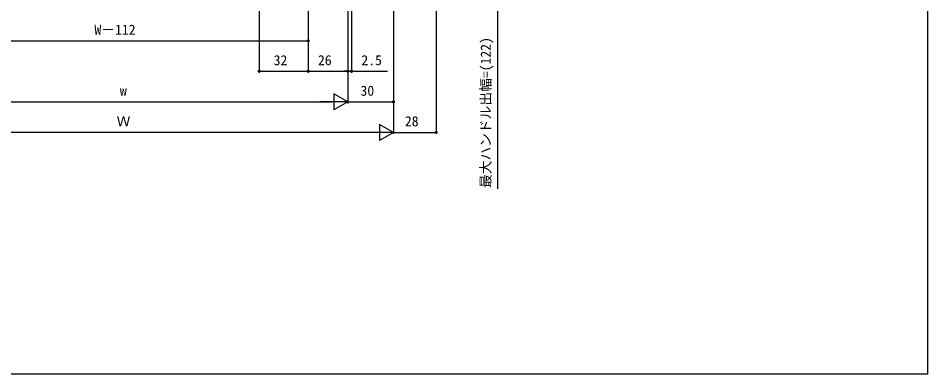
# Model space of a CAD drawing. Units: millimetres, scale not verified. Extents: x -525 to 525, y -783 to 778.
# Drawn here: x -71 to 525, y -783 to -550 of the extents above; entities that cross this region are included whole.
import ezdxf
from ezdxf.enums import TextEntityAlignment as Align

# ---------------------------------------------------------------- set-up
doc = ezdxf.new("R2010")
doc.units = ezdxf.units.MM
doc.header["$LTSCALE"] = 4
doc.layers.add('0-7_YKK_D', color=6, linetype='Continuous')
doc.layers.add('0-8_YKK_ZWAK', color=7, linetype='Continuous')
doc.styles.add('ＭＳ ゴシック', font='')
doc.styles.get('ＭＳ ゴシック').set_extended_font_data('MS Gothic')

msp = doc.modelspace()

# ---------------------------------------------------------------- linework, layer by layer
at = {"layer": '0-7_YKK_D'}
for p, q in [((203, -338.2), (203, -625.512)), ((86.997, -357.2), (86.997, -585.512)), ((119, -388.2), (119, -585.512)), ((119, -388.2), (119, -585.512)), ((119, -388.2), (119, -565.512)), ((174.997, -388.2), (174.997, -605.512)), ((174.997, -388.2), (174.997, -625.512)), ((175, -388.2), (175, -625.512)), ((144.997, -403.2), (144.997, -585.512)), ((144.997, -403.2), (144.997, -605.512)), ((144.997, -403.2), (144.997, -605.512)), ((145, -403.2), (145, -585.512)), ((147.497, -403.2), (147.497, -585.512)), ((-119, -564.512), (119, -564.512)), ((86.997, -584.512), (119, -584.512)), ((119, -584.512), (145, -584.512)), ((144.997, -584.512), (142.447, -584.512)), ((144.997, -584.512), (147.497, -584.512)), ((147.497, -584.512), (171.017, -584.512)), ((144.997, -604.512), (135.903, -599.262)), ((135.903, -599.262), (135.903, -609.762)), ((-134.5, -604.512), (134.497, -604.512)), ((144.997, -604.512), (126.81, -604.512)), ((144.997, -604.512), (135.903, -609.762)), ((144.997, -604.512), (174.997, -604.512)), ((174.997, -624.512), (165.903, -619.262)), ((165.903, -619.262), (165.903, -629.762)), ((164.497, -624.512), (-164.5, -624.512)), ((174.997, -624.512), (156.81, -624.512)), ((174.997, -624.512), (165.903, -629.762)), ((175, -624.512), (203, -624.512))]:
    msp.add_line(p, q, dxfattribs=at)
msp.add_lwpolyline([(243.004, -402.7), (243.004, -524.512), (243.004, -661.599)], dxfattribs=at)
for centre in [(119, -564.512), (86.997, -584.512), (119, -584.512), (119, -584.512), (144.997, -584.512), (145, -584.512), (147.497, -584.512), (174.997, -604.512), (203, -624.512)]:
    msp.add_circle(centre, 0.637, dxfattribs=at)
at = {"layer": '0-8_YKK_ZWAK'}
msp.add_lwpolyline([(-525, -782.7), (525, -782.7), (525, 747.3)], dxfattribs=at)

# ---------------------------------------------------------------- texts
at = {"layer": '0-7_YKK_D', "style": 'ＭＳ ゴシック'}
for s, p in [('W－112', (-20.941, -562.512)), ('32', (96.453, -582.512)), ('26', (125.48, -582.512)), ('2.5', (153.932, -582.512)), ('w', (-4.246, -602.512)), ('30', (153.349, -602.512)), ('Ｗ', (-6.394, -622.512)), ('28', (182.429, -622.512))]:
    msp.add_text(s, height=6.598, dxfattribs=at).set_placement(p, align=Align.BOTTOM_LEFT)
msp.add_text('最大ハンドル出幅=(122)', height=6.598, rotation=90, dxfattribs=at).set_placement((240.628, -661.012), align=Align.BOTTOM_LEFT)

doc.saveas('drawing.dxf')
